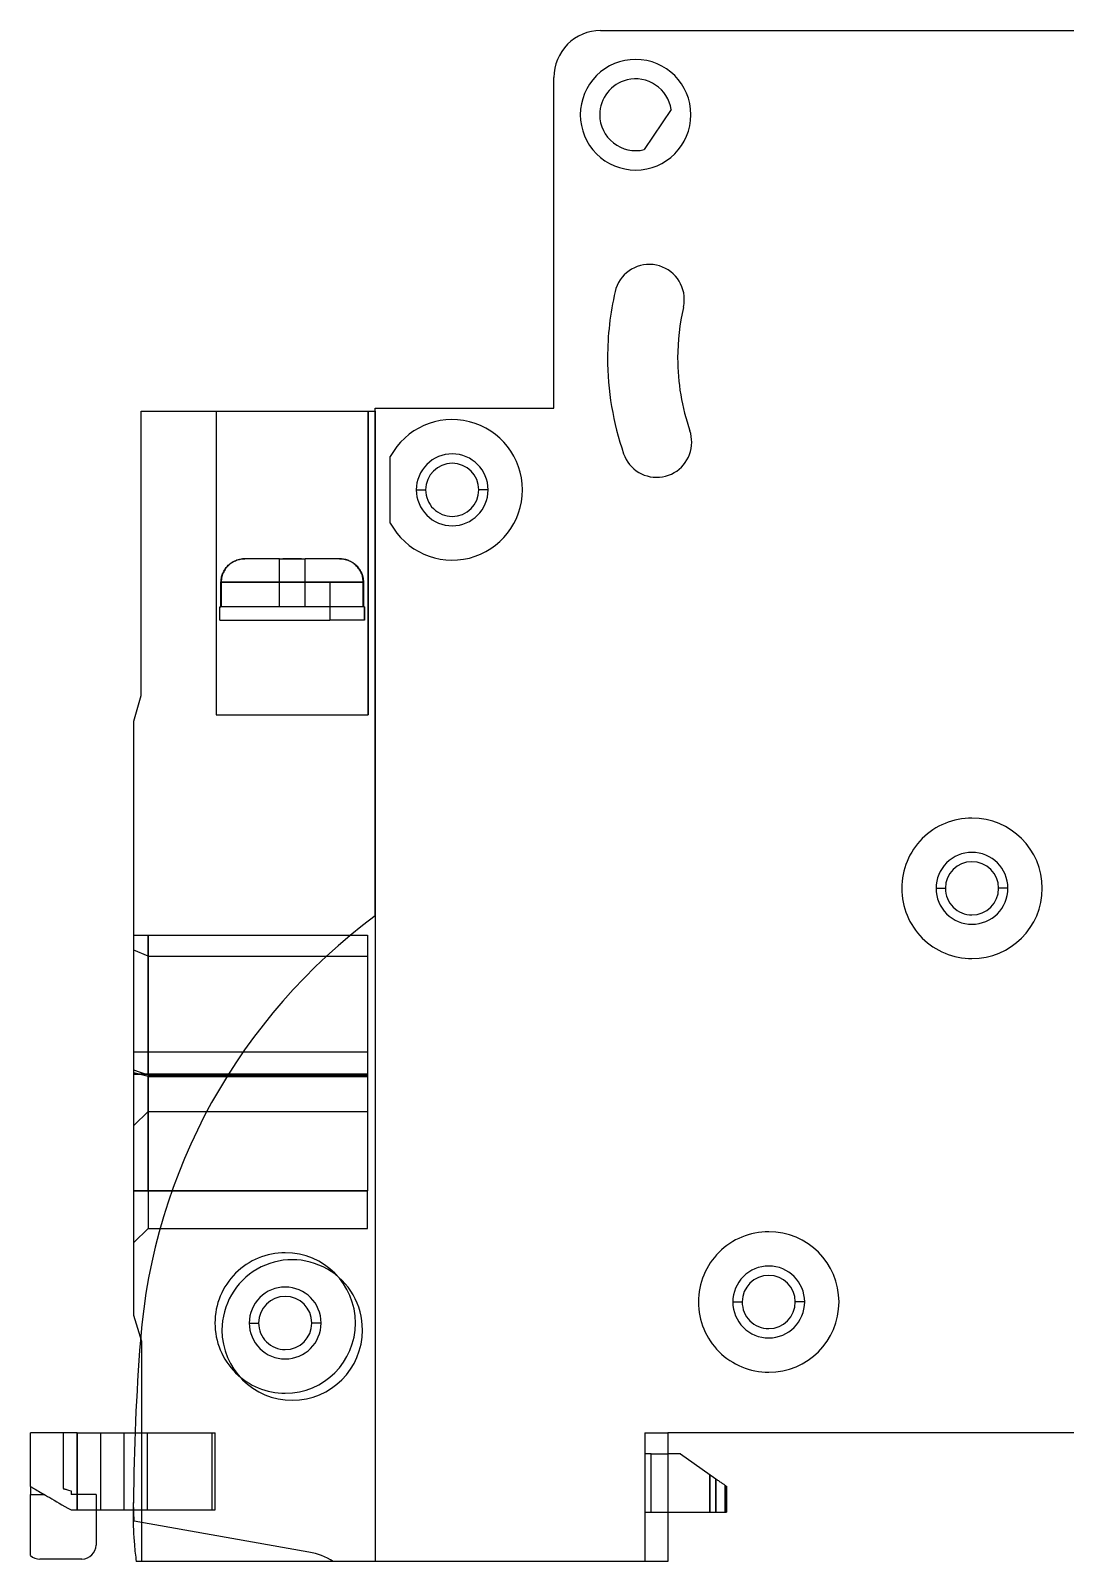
# Model space of a CAD drawing. Header units: millimetres. Extents: x -37.3 to 51.3, y -51.5 to 19.7.
# Drawn here: x -37.3 to 7, y -51.5 to 14 of the extents above; entities that cross this region are included whole.
import ezdxf

# ---------------------------------------------------------------- set-up
doc = ezdxf.new("R2010")
doc.units = ezdxf.units.MM
doc.layers.add('MAIN-1', color=7, linetype='Continuous')
doc.layers.add('MAIN-2', color=7, linetype='Continuous')

msp = doc.modelspace()

# ---------------------------------------------------------------- linework, layer by layer
at = {"layer": 'MAIN-1'}
for p, q in [((-12.9, 14), (9.993, 14)), ((-14.9, -2.161), (-14.9, 12)), ((-9.881, 10.622), (-11.037, 8.909)), ((-32.569, -2.278), (-22.552, -2.278)), ((-32.569, -14.446), (-32.569, -2.278)), ((-22.553, -2.161), (-14.9, -2.161)), ((-22.553, -2.222), (-22.553, -2.161)), ((-22.553, -23.883), (-22.553, -2.222)), ((-22.552, -2.278), (-22.552, -51.5)), ((-21.9, -7.074), (-21.9, -4.226)), ((-20.788, -5.65), (-20.388, -5.65)), ((-17.712, -5.65), (-18.112, -5.65)), ((-32.874, -15.545), (-32.569, -14.446)), ((-32.874, -40.975), (-32.874, -15.545)), ((1.462, -22.7), (1.862, -22.7)), ((4.538, -22.7), (4.138, -22.7)), ((-7.238, -40.4), (-6.838, -40.4)), ((-4.162, -40.4), (-4.562, -40.4)), ((-32.545, -42.09), (-32.874, -40.975)), ((-27.938, -41.3), (-27.538, -41.3)), ((-24.862, -41.3), (-25.262, -41.3)), ((-32.545, -51.5), (-32.545, -42.09)), ((-35.3, -46), (-37.3, -46)), ((-37.3, -48.3), (-37.3, -46)), ((-35.3, -46), (-32.828, -46)), ((-35.3, -46), (-35.3, -49.3)), ((-10.025, -46), (-10.025, -51.5)), ((26.124, -46), (-10.025, -46)), ((-9.484, -46.9), (-10.025, -46.9)), ((-9.484, -46.9), (-7.961, -47.969)), ((-37.3, -48.3), (-37.3, -48.631)), ((-37.3, -48.3), (-37.294, -48.303)), ((-37.294, -48.303), (-37.277, -48.313)), ((-37.277, -48.313), (-37.251, -48.328)), ((-37.251, -48.328), (-37.217, -48.348)), ((-37.217, -48.348), (-37.177, -48.371)), ((-37.177, -48.371), (-37.13, -48.398)), ((-37.13, -48.398), (-37.078, -48.428)), ((-37.078, -48.428), (-37.02, -48.462)), ((-37.02, -48.462), (-36.957, -48.498)), ((-7.961, -47.969), (-7.924, -47.995)), ((-7.961, -49.4), (-7.961, -47.969)), ((-7.924, -47.995), (-7.889, -48.02)), ((-7.889, -48.02), (-7.854, -48.044)), ((-7.854, -48.044), (-7.821, -48.067)), ((-7.821, -48.067), (-7.788, -48.09)), ((-7.788, -48.09), (-7.757, -48.112)), ((-7.757, -48.112), (-7.728, -48.132)), ((-7.728, -48.132), (-7.7, -48.152)), ((-7.7, -48.152), (-7.674, -48.17)), ((-7.674, -48.17), (-7.65, -48.187)), ((-7.65, -48.187), (-7.628, -48.202)), ((-7.628, -48.202), (-7.608, -48.217)), ((-7.608, -48.217), (-7.589, -48.23)), ((-7.589, -48.23), (-7.573, -48.241)), ((-7.573, -48.241), (-7.558, -48.252)), ((-7.558, -48.252), (-7.545, -48.261)), ((-7.545, -48.261), (-7.534, -48.268)), ((-7.534, -48.268), (-7.525, -48.275)), ((-7.525, -48.275), (-7.517, -48.28)), ((-7.517, -48.28), (-7.511, -48.284)), ((-7.511, -48.284), (-7.507, -48.287)), ((-7.507, -48.287), (-7.504, -48.289)), ((-7.504, -48.289), (-7.504, -48.29)), ((-7.504, -48.29), (-7.504, -49.4)), ((-37.3, -51.247), (-37.3, -48.631)), ((-37.3, -48.631), (-36.726, -48.631)), ((-36.957, -48.498), (-36.89, -48.537)), ((-36.89, -48.537), (-36.817, -48.579)), ((-36.817, -48.579), (-36.74, -48.623)), ((-36.74, -48.623), (-36.659, -48.67)), ((-36.659, -48.67), (-36.573, -48.72)), ((-36.573, -48.72), (-36.483, -48.772)), ((-36.483, -48.772), (-36.387, -48.827)), ((-36.387, -48.827), (-36.287, -48.885)), ((-36.287, -48.885), (-36.182, -48.946)), ((-36.182, -48.946), (-36.072, -49.009)), ((-36.072, -49.009), (-35.956, -49.076)), ((-35.956, -49.076), (-35.833, -49.147)), ((-32.873, -49.786), (-32.897, -48.984)), ((-35.833, -49.147), (-35.705, -49.221)), ((-35.705, -49.221), (-35.568, -49.3)), ((-35.568, -49.3), (-35.3, -49.3)), ((-35.3, -49.3), (-32.887, -49.3)), ((-34.5, -49.3), (-34.5, -50.8)), ((-10.025, -49.4), (-7.961, -49.4)), ((-7.961, -49.4), (-7.504, -49.4)), ((-25.383, -51.106), (-32.873, -49.786)), ((-35.1, -51.4), (-36.9, -51.4)), ((-32.545, -51.5), (-32.776, -51.5)), ((-22.552, -51.5), (-32.545, -51.5)), ((-10.025, -51.5), (-24.341, -51.5))]:
    msp.add_line(p, q, dxfattribs=at)
for centre, radius, start, end in [((-12.9, 12), 2, 89.99998, 180.00002), ((-11.4, 10.4), 2.366, 89.99998, 180.00002), ((-11.4, 10.4), 2.366, 0, 89.99998), ((-11.4, 10.4), 1.535, 103.6813, 180.00002), ((-11.4, 10.4), 1.535, 8.31872, 103.6813), ((-11.4, 10.4), 2.366, 180.00002, 270.00002), ((-11.4, 10.4), 1.535, 180.00002, 283.68128), ((-11.4, 10.4), 2.366, 270.00002, 0), ((-10.816, 2.497), 1.5, 0, 167.00001), ((0, 0), 12.6, 167.00001, 180.00002), ((0, 0), 9.6, 167.00001, 179.99998), ((-10.816, 2.497), 1.5, 346.99999, 0), ((0, 0), 9.6, 179.99998, 199.00001), ((0, 0), 12.6, 180.00002, 199.00001), ((-19.25, -5.65), 3.008, 0, 151.75629), ((-10.495, -3.614), 1.5, 0, 18.99997), ((-10.495, -3.614), 1.5, 199.00001, 0), ((-19.25, -5.65), 1.538, 89.99998, 180.00002), ((-19.25, -5.65), 1.138, 89.99998, 179.99998), ((-19.25, -5.65), 1.538, 0, 89.99998), ((-19.25, -5.65), 1.138, 0, 89.99998), ((-19.25, -5.65), 3.008, 208.24371, 0), ((-19.25, -5.65), 1.538, 180.00002, 270.00002), ((-19.25, -5.65), 1.138, 179.99998, 270.00002), ((-19.25, -5.65), 1.138, 270.00002, 0), ((-19.25, -5.65), 1.538, 270.00002, 0), ((3, -22.7), 3.008, 89.99998, 180.00002), ((3, -22.7), 3.008, 0, 89.99998), ((3, -22.7), 1.538, 89.99998, 180.00002), ((3, -22.7), 1.138, 89.99998, 179.99998), ((3, -22.7), 1.538, 0, 89.99998), ((3, -22.7), 1.138, 0, 89.99998), ((3, -22.7), 3.008, 180.00002, 270.00002), ((3, -22.7), 1.538, 180.00002, 270.00002), ((3, -22.7), 1.138, 179.99998, 270.00002), ((3, -22.7), 1.138, 270.00002, 0), ((3, -22.7), 1.538, 270.00002, 0), ((3, -22.7), 3.008, 270.00002, 0), ((-7.675, -43.974), 25, 126.5214, 175.55948), ((-5.7, -40.4), 3.008, 89.99998, 180.00002), ((-5.7, -40.4), 3.008, 0, 89.99998), ((-26.4, -41.3), 3.008, 89.99998, 180.00002), ((-26.1, -41.6), 3.008, 0, 180.00002), ((-26.4, -41.3), 3.008, 0, 89.99998), ((-5.7, -40.4), 1.538, 89.99998, 180.00002), ((-5.7, -40.4), 1.138, 89.99998, 179.99998), ((-5.7, -40.4), 1.538, 0, 89.99998), ((-5.7, -40.4), 1.138, 0, 89.99998), ((-26.4, -41.3), 1.538, 89.99998, 180.00002), ((-26.4, -41.3), 1.538, 0, 89.99998), ((-26.4, -41.3), 1.138, 89.99998, 179.99998), ((-26.4, -41.3), 1.138, 0, 89.99998), ((-5.7, -40.4), 3.008, 180.00002, 270.00002), ((-5.7, -40.4), 1.538, 180.00002, 270.00002), ((-5.7, -40.4), 1.138, 179.99998, 270.00002), ((-5.7, -40.4), 1.138, 270.00002, 0), ((-5.7, -40.4), 1.538, 270.00002, 0), ((-5.7, -40.4), 3.008, 270.00002, 0), ((-26.4, -41.3), 3.008, 180.00002, 270.00002), ((-26.1, -41.6), 3.008, 180.00002, 0), ((-26.4, -41.3), 1.538, 180.00002, 270.00002), ((-26.4, -41.3), 1.138, 179.99998, 270.00002), ((-26.4, -41.3), 1.138, 270.00002, 0), ((-26.4, -41.3), 1.538, 270.00002, 0), ((-26.4, -41.3), 3.008, 270.00002, 0), ((67.1, -49.781), 100, 175.55948, 179.54332), ((-17.764, -49.519), 15.147, 179.17147, 180.00002), ((-17.764, -49.519), 15.147, 180.00002, 184.81185), ((-35.1, -50.8), 0.6, 270.00002, 0), ((-20.874, -49.781), 12.026, 184.81185, 188.21872), ((-36.9, -50.8), 0.6, 228.18968, 270.00002), ((-25.904, -54.061), 3, 58.59823, 79.99998)]:
    msp.add_arc(centre, radius, start, end, dxfattribs=at)
at = {"layer": 'MAIN-2'}
for p, q in [((-12.9, 14), (-12.9, 14)), ((-11.4, 12.766), (-11.4, 12.766)), ((-14.9, 12), (-14.9, 12)), ((-11.763, 11.891), (-11.763, 11.891)), ((-9.881, 10.622), (-9.881, 10.622)), ((-12.935, 10.4), (-12.935, 10.4)), ((-11.037, 8.909), (-11.037, 8.909)), ((-11.4, 8.034), (-11.4, 8.034)), ((-12.277, 2.834), (-12.277, 2.834)), ((-9.354, 2.16), (-9.354, 2.16)), ((-32.569, -2.278), (-32.569, -2.278)), ((-29.354, -2.278), (-29.354, -15.278)), ((-29.354, -2.278), (-29.354, -15.278)), ((-22.847, -2.278), (-22.847, -15.278)), ((-22.846, -15.278), (-22.846, -2.278)), ((-22.846, -15.278), (-22.846, -2.278)), ((-22.846, -2.278), (-22.846, -15.278)), ((-22.553, -2.161), (-22.553, -2.161)), ((-22.553, -2.222), (-22.553, -2.222)), ((-22.552, -2.278), (-22.552, -2.278)), ((-14.9, -2.161), (-14.9, -2.161)), ((-9.077, -3.125), (-9.077, -3.125)), ((-21.9, -4.226), (-21.9, -4.226)), ((-11.914, -4.102), (-11.914, -4.102)), ((-20.788, -5.65), (-20.788, -5.65)), ((-17.712, -5.65), (-17.712, -5.65)), ((-21.9, -7.074), (-21.9, -7.074)), ((-29.067, -9.207), (-29.048, -9.166)), ((-29.067, -9.207), (-29.048, -9.166)), ((-29.032, -9.155), (-29.057, -9.208)), ((-29.032, -9.155), (-29.057, -9.208)), ((-29.048, -9.166), (-29.027, -9.125)), ((-29.048, -9.166), (-29.027, -9.125)), ((-29.004, -9.103), (-29.032, -9.155)), ((-29.004, -9.103), (-29.032, -9.155)), ((-29.027, -9.125), (-29.004, -9.086)), ((-29.027, -9.125), (-29.004, -9.086)), ((-29.004, -9.086), (-28.98, -9.048)), ((-29.004, -9.086), (-28.98, -9.048)), ((-28.973, -9.053), (-29.004, -9.103)), ((-28.973, -9.053), (-29.004, -9.103)), ((-28.98, -9.048), (-28.955, -9.012)), ((-28.98, -9.048), (-28.955, -9.012)), ((-28.939, -9.006), (-28.973, -9.053)), ((-28.939, -9.006), (-28.973, -9.053)), ((-28.955, -9.012), (-28.927, -8.977)), ((-28.955, -9.012), (-28.927, -8.977)), ((-28.902, -8.961), (-28.939, -9.006)), ((-28.902, -8.961), (-28.939, -9.006)), ((-28.927, -8.977), (-28.899, -8.943)), ((-28.927, -8.977), (-28.899, -8.943)), ((-28.863, -8.917), (-28.902, -8.961)), ((-28.863, -8.917), (-28.902, -8.961)), ((-28.899, -8.943), (-28.868, -8.91)), ((-28.899, -8.943), (-28.868, -8.91)), ((-28.868, -8.91), (-28.836, -8.878)), ((-28.868, -8.91), (-28.836, -8.878)), ((-28.82, -8.875), (-28.863, -8.917)), ((-28.82, -8.875), (-28.863, -8.917)), ((-28.836, -8.878), (-28.802, -8.848)), ((-28.836, -8.878), (-28.802, -8.848)), ((-28.775, -8.835), (-28.82, -8.875)), ((-28.775, -8.835), (-28.82, -8.875)), ((-28.802, -8.848), (-28.766, -8.818)), ((-28.802, -8.848), (-28.766, -8.818)), ((-28.726, -8.798), (-28.775, -8.835)), ((-28.726, -8.798), (-28.775, -8.835)), ((-28.766, -8.818), (-28.728, -8.791)), ((-28.766, -8.818), (-28.728, -8.791)), ((-28.728, -8.791), (-28.69, -8.765)), ((-28.728, -8.791), (-28.69, -8.765)), ((-28.676, -8.763), (-28.726, -8.798)), ((-28.676, -8.763), (-28.726, -8.798)), ((-28.69, -8.765), (-28.651, -8.741)), ((-28.69, -8.765), (-28.651, -8.741)), ((-28.624, -8.732), (-28.676, -8.763)), ((-28.624, -8.732), (-28.676, -8.763)), ((-28.651, -8.741), (-28.611, -8.719)), ((-28.651, -8.741), (-28.611, -8.719)), ((-28.572, -8.705), (-28.624, -8.732)), ((-28.572, -8.705), (-28.624, -8.732)), ((-28.611, -8.719), (-28.571, -8.699)), ((-28.611, -8.719), (-28.571, -8.699)), ((-28.519, -8.681), (-28.572, -8.705)), ((-28.519, -8.681), (-28.572, -8.705)), ((-28.571, -8.699), (-28.53, -8.681)), ((-28.571, -8.699), (-28.53, -8.681)), ((-28.53, -8.681), (-28.489, -8.665)), ((-28.53, -8.681), (-28.489, -8.665)), ((-28.465, -8.661), (-28.519, -8.681)), ((-28.465, -8.661), (-28.519, -8.681)), ((-28.489, -8.665), (-28.446, -8.65)), ((-28.489, -8.665), (-28.446, -8.65)), ((-28.409, -8.643), (-28.465, -8.661)), ((-28.409, -8.643), (-28.465, -8.661)), ((-28.446, -8.65), (-28.402, -8.637)), ((-28.446, -8.65), (-28.402, -8.637)), ((-28.351, -8.628), (-28.409, -8.643)), ((-28.351, -8.628), (-28.409, -8.643)), ((-28.402, -8.637), (-28.358, -8.626)), ((-28.402, -8.637), (-28.358, -8.626)), ((-28.358, -8.626), (-28.312, -8.617)), ((-28.358, -8.626), (-28.312, -8.617)), ((-28.292, -8.616), (-28.351, -8.628)), ((-28.292, -8.616), (-28.351, -8.628)), ((-28.312, -8.617), (-28.266, -8.609)), ((-28.312, -8.617), (-28.266, -8.609)), ((-28.232, -8.607), (-28.292, -8.616)), ((-28.232, -8.607), (-28.292, -8.616)), ((-28.266, -8.609), (-28.219, -8.604)), ((-28.266, -8.609), (-28.219, -8.604)), ((-28.171, -8.602), (-28.232, -8.607)), ((-28.171, -8.602), (-28.232, -8.607)), ((-28.219, -8.604), (-28.172, -8.601)), ((-28.219, -8.604), (-28.172, -8.601)), ((-28.172, -8.601), (-28.124, -8.6)), ((-28.172, -8.601), (-28.124, -8.6)), ((-28.108, -8.6), (-28.171, -8.602)), ((-28.108, -8.6), (-28.171, -8.602)), ((-26.65, -8.6), (-28.124, -8.6)), ((-26.65, -8.6), (-26.65, -8.6)), ((-26.65, -8.6), (-26.65, -8.6)), ((-26.65, -8.6), (-26.65, -8.6)), ((-26.65, -8.6), (-26.65, -8.601)), ((-26.65, -8.6), (-26.65, -8.6)), ((-26.65, -8.6), (-26.65, -8.6)), ((-26.65, -8.601), (-26.65, -8.602)), ((-26.65, -8.602), (-26.65, -8.604)), ((-26.65, -8.604), (-26.65, -8.607)), ((-26.498, -8.607), (-26.65, -8.612)), ((-26.65, -8.607), (-26.65, -8.61)), ((-26.498, -8.607), (-26.65, -8.612)), ((-26.65, -8.613), (-26.486, -8.608)), ((-26.65, -8.613), (-26.486, -8.608)), ((-26.65, -8.61), (-26.65, -8.613)), ((-26.65, -10.65), (-26.65, -8.613)), ((-26.342, -8.605), (-26.498, -8.607)), ((-26.342, -8.605), (-26.498, -8.607)), ((-26.486, -8.608), (-26.328, -8.606)), ((-26.486, -8.608), (-26.328, -8.606)), ((-26.181, -8.604), (-26.342, -8.605)), ((-26.181, -8.604), (-26.342, -8.605)), ((-26.328, -8.606), (-26.176, -8.604)), ((-26.328, -8.606), (-26.176, -8.604)), ((-26.02, -8.604), (-26.181, -8.604)), ((-26.02, -8.604), (-26.181, -8.604)), ((-26.176, -8.604), (-26.022, -8.604)), ((-26.176, -8.604), (-26.022, -8.604)), ((-26.022, -8.604), (-25.865, -8.606)), ((-26.022, -8.604), (-25.865, -8.606)), ((-25.861, -8.605), (-26.02, -8.604)), ((-25.861, -8.605), (-26.02, -8.604)), ((-25.865, -8.606), (-25.708, -8.608)), ((-25.865, -8.606), (-25.708, -8.608)), ((-25.704, -8.607), (-25.861, -8.605)), ((-25.704, -8.607), (-25.861, -8.605)), ((-25.708, -8.608), (-25.55, -8.613)), ((-25.708, -8.608), (-25.55, -8.613)), ((-25.55, -8.612), (-25.704, -8.607)), ((-25.55, -8.612), (-25.704, -8.607)), ((-25.55, -8.6), (-25.55, -8.6)), ((-25.55, -8.601), (-25.55, -8.6)), ((-25.55, -8.6), (-25.55, -8.6)), ((-25.55, -8.6), (-25.55, -8.6)), ((-24.076, -8.6), (-25.55, -8.6)), ((-25.55, -8.6), (-25.55, -8.6)), ((-25.55, -8.6), (-25.55, -8.6)), ((-25.55, -8.602), (-25.55, -8.601)), ((-25.55, -8.604), (-25.55, -8.602)), ((-25.55, -8.607), (-25.55, -8.604)), ((-25.55, -8.61), (-25.55, -8.607)), ((-25.55, -8.613), (-25.55, -8.61)), ((-25.55, -10.65), (-25.55, -8.613)), ((-24.043, -8.601), (-24.092, -8.6)), ((-24.043, -8.601), (-24.092, -8.6)), ((-24.076, -8.6), (-24.014, -8.602)), ((-24.076, -8.6), (-24.014, -8.602)), ((-23.995, -8.604), (-24.043, -8.601)), ((-23.995, -8.604), (-24.043, -8.601)), ((-24.014, -8.602), (-23.954, -8.607)), ((-24.014, -8.602), (-23.954, -8.607)), ((-23.948, -8.61), (-23.995, -8.604)), ((-23.948, -8.61), (-23.995, -8.604)), ((-23.954, -8.607), (-23.894, -8.616)), ((-23.954, -8.607), (-23.894, -8.616)), ((-23.901, -8.617), (-23.948, -8.61)), ((-23.901, -8.617), (-23.948, -8.61)), ((-23.856, -8.626), (-23.901, -8.617)), ((-23.856, -8.626), (-23.901, -8.617)), ((-23.894, -8.616), (-23.835, -8.628)), ((-23.894, -8.616), (-23.835, -8.628)), ((-23.811, -8.637), (-23.856, -8.626)), ((-23.811, -8.637), (-23.856, -8.626)), ((-23.835, -8.628), (-23.778, -8.643)), ((-23.835, -8.628), (-23.778, -8.643)), ((-23.767, -8.65), (-23.811, -8.637)), ((-23.767, -8.65), (-23.811, -8.637)), ((-23.778, -8.643), (-23.722, -8.661)), ((-23.778, -8.643), (-23.722, -8.661)), ((-23.724, -8.665), (-23.767, -8.65)), ((-23.724, -8.665), (-23.767, -8.65)), ((-23.682, -8.681), (-23.724, -8.665)), ((-23.682, -8.681), (-23.724, -8.665)), ((-23.722, -8.661), (-23.668, -8.681)), ((-23.722, -8.661), (-23.668, -8.681)), ((-23.642, -8.699), (-23.682, -8.681)), ((-23.642, -8.699), (-23.682, -8.681)), ((-23.668, -8.681), (-23.615, -8.705)), ((-23.668, -8.681), (-23.615, -8.705)), ((-23.602, -8.719), (-23.642, -8.699)), ((-23.602, -8.719), (-23.642, -8.699)), ((-23.615, -8.705), (-23.563, -8.733)), ((-23.615, -8.705), (-23.563, -8.733)), ((-23.562, -8.741), (-23.602, -8.719)), ((-23.562, -8.741), (-23.602, -8.719)), ((-23.563, -8.733), (-23.512, -8.764)), ((-23.563, -8.733), (-23.512, -8.764)), ((-23.523, -8.765), (-23.562, -8.741)), ((-23.523, -8.765), (-23.562, -8.741)), ((-23.484, -8.791), (-23.523, -8.765)), ((-23.484, -8.791), (-23.523, -8.765)), ((-23.512, -8.764), (-23.462, -8.798)), ((-23.512, -8.764), (-23.462, -8.798)), ((-23.446, -8.819), (-23.484, -8.791)), ((-23.446, -8.819), (-23.484, -8.791)), ((-23.462, -8.798), (-23.413, -8.835)), ((-23.462, -8.798), (-23.413, -8.835)), ((-23.41, -8.848), (-23.446, -8.819)), ((-23.41, -8.848), (-23.446, -8.819)), ((-23.413, -8.835), (-23.368, -8.875)), ((-23.413, -8.835), (-23.368, -8.875)), ((-23.376, -8.879), (-23.41, -8.848)), ((-23.376, -8.879), (-23.41, -8.848)), ((-23.343, -8.91), (-23.376, -8.879)), ((-23.343, -8.91), (-23.376, -8.879)), ((-23.368, -8.875), (-23.326, -8.916)), ((-23.368, -8.875), (-23.326, -8.916)), ((-23.313, -8.943), (-23.343, -8.91)), ((-23.313, -8.943), (-23.343, -8.91)), ((-23.326, -8.916), (-23.287, -8.96)), ((-23.326, -8.916), (-23.287, -8.96)), ((-23.284, -8.977), (-23.313, -8.943)), ((-23.284, -8.977), (-23.313, -8.943)), ((-23.287, -8.96), (-23.25, -9.006)), ((-23.287, -8.96), (-23.25, -9.006)), ((-23.256, -9.012), (-23.284, -8.977)), ((-23.256, -9.012), (-23.284, -8.977)), ((-23.231, -9.048), (-23.256, -9.012)), ((-23.231, -9.048), (-23.256, -9.012)), ((-23.25, -9.006), (-23.217, -9.053)), ((-23.25, -9.006), (-23.217, -9.053)), ((-23.207, -9.086), (-23.231, -9.048)), ((-23.207, -9.086), (-23.231, -9.048)), ((-23.217, -9.053), (-23.186, -9.103)), ((-23.217, -9.053), (-23.186, -9.103)), ((-23.184, -9.125), (-23.207, -9.086)), ((-23.184, -9.125), (-23.207, -9.086)), ((-23.186, -9.103), (-23.158, -9.154)), ((-23.186, -9.103), (-23.158, -9.154)), ((-23.163, -9.165), (-23.184, -9.125)), ((-23.163, -9.165), (-23.184, -9.125)), ((-23.144, -9.207), (-23.163, -9.165)), ((-23.144, -9.207), (-23.163, -9.165)), ((-23.158, -9.154), (-23.133, -9.208)), ((-23.158, -9.154), (-23.133, -9.208)), ((-29.149, -9.6), (-29.148, -9.555)), ((-29.149, -9.6), (-29.148, -9.555)), ((-24.491, -9.6), (-29.149, -9.6)), ((-29.149, -10.65), (-29.149, -9.6)), ((-24.491, -9.6), (-29.149, -9.6)), ((-29.149, -10.65), (-29.149, -9.6)), ((-29.148, -9.555), (-29.145, -9.511)), ((-29.148, -9.555), (-29.145, -9.511)), ((-29.145, -9.511), (-29.14, -9.467)), ((-29.145, -9.511), (-29.14, -9.467)), ((-29.14, -9.467), (-29.133, -9.423)), ((-29.14, -9.467), (-29.133, -9.423)), ((-29.137, -9.543), (-29.139, -9.6)), ((-29.137, -9.543), (-29.139, -9.6)), ((-29.139, -9.6), (-23.061, -9.6)), ((-29.139, -9.6), (-29.139, -10.65)), ((-29.139, -9.6), (-23.061, -9.6)), ((-29.139, -9.6), (-29.139, -10.65)), ((-29.132, -9.487), (-29.137, -9.543)), ((-29.132, -9.487), (-29.137, -9.543)), ((-29.133, -9.423), (-29.124, -9.379)), ((-29.133, -9.423), (-29.124, -9.379)), ((-29.124, -9.431), (-29.132, -9.487)), ((-29.124, -9.431), (-29.132, -9.487)), ((-29.124, -9.379), (-29.113, -9.335)), ((-29.124, -9.379), (-29.113, -9.335)), ((-29.112, -9.374), (-29.124, -9.431)), ((-29.112, -9.374), (-29.124, -9.431)), ((-29.113, -9.335), (-29.1, -9.292)), ((-29.113, -9.335), (-29.1, -9.292)), ((-29.097, -9.318), (-29.112, -9.374)), ((-29.097, -9.318), (-29.112, -9.374)), ((-29.1, -9.292), (-29.084, -9.249)), ((-29.1, -9.292), (-29.084, -9.249)), ((-29.079, -9.263), (-29.097, -9.318)), ((-29.079, -9.263), (-29.097, -9.318)), ((-29.084, -9.249), (-29.067, -9.207)), ((-29.084, -9.249), (-29.067, -9.207)), ((-29.057, -9.208), (-29.079, -9.263)), ((-29.057, -9.208), (-29.079, -9.263)), ((-23.051, -9.6), (-24.491, -9.6)), ((-24.491, -9.6), (-24.491, -11.22)), ((-23.051, -9.6), (-24.491, -9.6)), ((-24.491, -9.6), (-24.491, -11.22)), ((-23.126, -9.249), (-23.144, -9.207)), ((-23.126, -9.249), (-23.144, -9.207)), ((-23.133, -9.208), (-23.111, -9.262)), ((-23.133, -9.208), (-23.111, -9.262)), ((-23.111, -9.292), (-23.126, -9.249)), ((-23.111, -9.292), (-23.126, -9.249)), ((-23.111, -9.262), (-23.092, -9.318)), ((-23.111, -9.262), (-23.092, -9.318)), ((-23.098, -9.335), (-23.111, -9.292)), ((-23.098, -9.335), (-23.111, -9.292)), ((-23.087, -9.379), (-23.098, -9.335)), ((-23.087, -9.379), (-23.098, -9.335)), ((-23.092, -9.318), (-23.077, -9.374)), ((-23.092, -9.318), (-23.077, -9.374)), ((-23.078, -9.423), (-23.087, -9.379)), ((-23.078, -9.423), (-23.087, -9.379)), ((-23.07, -9.467), (-23.078, -9.423)), ((-23.07, -9.467), (-23.078, -9.423)), ((-23.077, -9.374), (-23.066, -9.43)), ((-23.077, -9.374), (-23.066, -9.43)), ((-23.065, -9.511), (-23.07, -9.467)), ((-23.065, -9.511), (-23.07, -9.467)), ((-23.066, -9.43), (-23.057, -9.486)), ((-23.066, -9.43), (-23.057, -9.486)), ((-23.062, -9.555), (-23.065, -9.511)), ((-23.062, -9.555), (-23.065, -9.511)), ((-23.061, -9.6), (-23.062, -9.555)), ((-23.061, -9.6), (-23.062, -9.555)), ((-23.061, -10.65), (-23.061, -9.6)), ((-23.061, -10.65), (-23.061, -9.6)), ((-23.057, -9.486), (-23.053, -9.543)), ((-23.057, -9.486), (-23.053, -9.543)), ((-23.053, -9.543), (-23.051, -9.6)), ((-23.053, -9.543), (-23.051, -9.6)), ((-23.051, -9.6), (-23.051, -10.65)), ((-23.051, -9.6), (-23.051, -10.65)), ((-29.2, -10.65), (-29.149, -10.65)), ((-29.2, -11.22), (-29.2, -10.65)), ((-29.2, -11.22), (-29.2, -10.65)), ((-26.65, -10.65), (-29.149, -10.65)), ((-26.65, -10.65), (-26.65, -10.65)), ((-26.65, -10.65), (-26.65, -10.65)), ((-25.55, -10.65), (-26.65, -10.65)), ((-26.65, -10.65), (-26.65, -10.65)), ((-26.65, -10.65), (-26.65, -10.65)), ((-25.55, -10.65), (-25.55, -10.65)), ((-25.55, -10.65), (-25.55, -10.65)), ((-23.051, -10.65), (-25.55, -10.65)), ((-25.55, -10.65), (-25.55, -10.65)), ((-25.55, -10.65), (-25.55, -10.65)), ((-23, -10.65), (-23.051, -10.65)), ((-23.026, -10.65), (-23.026, -11.22)), ((-23.026, -10.65), (-23.026, -11.22)), ((-23, -10.65), (-23, -11.22)), ((-23, -10.65), (-23, -11.22)), ((-29.2, -11.22), (-24.491, -11.22)), ((-23, -11.22), (-24.491, -11.22)), ((-32.569, -14.446), (-32.569, -14.446)), ((-32.874, -15.545), (-32.874, -15.545)), ((-29.354, -15.278), (-22.847, -15.278)), ((-22.846, -15.278), (-22.847, -15.278)), ((3, -19.692), (3, -19.692)), ((1.462, -22.7), (1.462, -22.7)), ((4.538, -22.7), (4.538, -22.7)), ((-22.553, -23.883), (-22.553, -23.883)), ((-32.874, -24.7), (-32.874, -24.7)), ((-32.874, -24.7), (-32.274, -24.7)), ((-32.274, -24.7), (-32.274, -25.6)), ((-32.274, -24.7), (-22.874, -24.7)), ((-32.274, -25.6), (-32.274, -24.7)), ((-22.874, -24.7), (-22.874, -24.7)), ((-22.874, -24.7), (-22.874, -25.6)), ((-32.274, -25.6), (-32.874, -25.351)), ((-32.274, -25.6), (-32.874, -25.351)), ((-32.274, -25.6), (-22.874, -25.6)), ((-32.274, -25.6), (-22.874, -25.6)), ((-32.274, -25.6), (-32.274, -30.65)), ((-32.274, -30.65), (-32.274, -25.6)), ((-22.874, -25.6), (-22.874, -29.7)), ((3, -25.708), (3, -25.708)), ((-32.874, -29.7), (-32.874, -29.7)), ((-32.874, -29.7), (-32.274, -29.7)), ((-32.274, -29.7), (-32.274, -30.757)), ((-32.274, -29.7), (-22.874, -29.7)), ((-32.274, -30.7), (-32.274, -29.7)), ((-22.874, -29.7), (-22.874, -29.7)), ((-22.874, -29.7), (-22.874, -30.7)), ((-32.274, -30.7), (-32.874, -30.483)), ((-32.274, -30.757), (-32.874, -30.591)), ((-32.274, -30.65), (-32.874, -30.65)), ((-32.874, -30.65), (-32.274, -30.65)), ((-32.274, -30.65), (-32.274, -32.25)), ((-32.274, -30.65), (-22.874, -30.65)), ((-22.874, -30.65), (-32.274, -30.65)), ((-32.274, -30.65), (-32.274, -32.25)), ((-32.274, -30.7), (-22.874, -30.7)), ((-32.274, -30.7), (-32.274, -35.65)), ((-32.274, -35.65), (-32.274, -30.757)), ((-32.274, -30.757), (-22.874, -30.757)), ((-22.874, -30.7), (-22.874, -35.65)), ((-32.874, -32.85), (-32.274, -32.25)), ((-32.274, -32.25), (-32.274, -32.25)), ((-32.274, -32.25), (-22.874, -32.25)), ((-22.874, -32.25), (-22.874, -32.25)), ((-32.874, -32.85), (-32.874, -32.85)), ((-32.274, -35.65), (-32.874, -35.65)), ((-32.874, -35.65), (-32.274, -35.65)), ((-22.874, -35.65), (-32.274, -35.65)), ((-32.274, -35.65), (-32.274, -37.25)), ((-32.274, -35.65), (-32.274, -37.25)), ((-32.274, -35.65), (-22.874, -35.65)), ((-22.874, -37.25), (-22.874, -35.65)), ((-32.874, -37.85), (-32.274, -37.25)), ((-32.274, -37.25), (-22.874, -37.25)), ((-32.274, -37.25), (-32.274, -37.25)), ((-22.874, -37.25), (-22.874, -37.25)), ((-32.874, -37.85), (-32.874, -37.85)), ((-5.7, -37.392), (-5.7, -37.392)), ((-26.4, -38.292), (-26.4, -38.292)), ((-7.238, -40.4), (-7.238, -40.4)), ((-4.162, -40.4), (-4.162, -40.4)), ((-32.874, -40.975), (-32.874, -40.975)), ((-29.108, -41.6), (-29.108, -41.6)), ((-27.938, -41.3), (-27.938, -41.3)), ((-24.862, -41.3), (-24.862, -41.3)), ((-23.092, -41.6), (-23.092, -41.6)), ((-32.6, -42.038), (-32.6, -42.038)), ((-32.545, -42.09), (-32.545, -42.09)), ((-5.7, -43.408), (-5.7, -43.408)), ((-26.4, -44.308), (-26.4, -44.308)), ((-37.3, -46), (-37.3, -46)), ((-35.9, -46), (-35.9, -48.386)), ((-35.3, -49.3), (-35.3, -46)), ((-34.3, -46), (-34.3, -46)), ((-34.3, -46), (-34.3, -46)), ((-34.3, -46), (-34.3, -46)), ((-34.3, -46), (-34.3, -46)), ((-34.3, -49.3), (-34.3, -46)), ((-33.3, -49.3), (-33.3, -46)), ((-32.828, -46), (-32.3, -46)), ((-32.3, -46), (-29.534, -46)), ((-32.3, -49.3), (-32.3, -46)), ((-32.3, -49.3), (-32.3, -46)), ((-29.534, -46), (-29.534, -46)), ((-29.534, -49.3), (-29.534, -46)), ((-29.534, -46), (-29.392, -46)), ((-29.392, -46), (-29.392, -46)), ((-29.392, -49.3), (-29.392, -46)), ((-11, -46), (-10.025, -46)), ((-11, -46), (-11, -46)), ((-11, -46), (-11, -51.5)), ((-10.025, -46), (-10.025, -46)), ((-10.025, -46), (-10.025, -46)), ((-10.958, -46.9), (-11.003, -46.9)), ((-10.913, -46.9), (-10.958, -46.9)), ((-10.868, -46.9), (-10.913, -46.9)), ((-10.824, -46.9), (-10.868, -46.9)), ((-10.779, -46.9), (-10.824, -46.9)), ((-10.734, -46.9), (-10.779, -46.9)), ((-10.734, -46.9), (-10.025, -46.9)), ((-10.734, -49.4), (-10.734, -46.9)), ((-10.025, -46.9), (-10.025, -46.9)), ((-10.025, -46.9), (-10.025, -46.9)), ((-9.484, -46.9), (-9.484, -46.9)), ((-9.484, -46.9), (-9.484, -46.9)), ((-8.222, -47.786), (-8.222, -49.4)), ((-8.222, -49.4), (-8.222, -47.786)), ((-37.3, -48.3), (-37.3, -48.3)), ((-37.3, -48.3), (-37.3, -48.3)), ((-35.9, -48.386), (-35.897, -48.387)), ((-35.897, -48.387), (-35.888, -48.39)), ((-35.888, -48.39), (-35.874, -48.394)), ((-35.874, -48.394), (-35.854, -48.4)), ((-35.854, -48.4), (-35.829, -48.408)), ((-35.829, -48.408), (-35.798, -48.417)), ((-35.798, -48.417), (-35.763, -48.428)), ((-35.763, -48.428), (-35.722, -48.44)), ((-35.722, -48.44), (-35.676, -48.454)), ((-35.676, -48.454), (-35.625, -48.47)), ((-35.625, -48.47), (-35.568, -48.487)), ((-7.961, -47.969), (-7.961, -49.4)), ((-7.559, -49.4), (-7.559, -48.251)), ((-7.559, -48.251), (-7.559, -49.4)), ((-7.504, -48.29), (-7.504, -49.4)), ((-7.504, -49.4), (-7.504, -48.29)), ((-7.504, -48.29), (-7.504, -49.4)), ((-37.3, -48.631), (-37.3, -48.631)), ((-37.3, -48.631), (-37.3, -48.631)), ((-36.726, -48.631), (-36.726, -48.631)), ((-36.726, -48.631), (-36.726, -48.631)), ((-35.568, -48.487), (-35.568, -48.631)), ((-35.568, -48.487), (-35.568, -48.487)), ((-34.5, -48.631), (-35.568, -48.631)), ((-35.568, -48.631), (-35.568, -48.631)), ((-34.5, -48.631), (-34.5, -49.3)), ((-34.5, -48.631), (-34.5, -48.631)), ((-32.896, -48.834), (-32.896, -48.834)), ((-35.568, -49.3), (-35.568, -49.3)), ((-35.568, -49.3), (-35.568, -49.3)), ((-34.5, -49.3), (-34.5, -49.3)), ((-34.5, -49.3), (-34.5, -49.3)), ((-34.3, -49.3), (-34.3, -49.3)), ((-34.3, -49.3), (-34.3, -49.3)), ((-34.3, -49.3), (-34.3, -49.3)), ((-34.3, -49.3), (-34.3, -49.3)), ((-32.887, -49.3), (-32.3, -49.3)), ((-32.3, -49.3), (-29.534, -49.3)), ((-29.534, -49.3), (-29.534, -49.3)), ((-29.534, -49.3), (-29.392, -49.3)), ((-29.392, -49.3), (-29.392, -49.3)), ((-11.002, -49.4), (-10.734, -49.4)), ((-10.734, -49.4), (-10.025, -49.4)), ((-10.025, -49.4), (-10.025, -49.4)), ((-10.025, -49.4), (-10.025, -49.4)), ((-32.873, -49.786), (-32.873, -49.786)), ((-32.873, -49.786), (-32.873, -49.786)), ((-34.5, -50.8), (-34.5, -50.8)), ((-32.858, -50.79), (-32.858, -50.79)), ((-37.3, -51.247), (-37.3, -51.247)), ((-36.9, -51.4), (-36.9, -51.4)), ((-35.1, -51.4), (-35.1, -51.4)), ((-32.776, -51.5), (-32.776, -51.5)), ((-32.545, -51.5), (-32.545, -51.5)), ((-24.341, -51.5), (-32.545, -51.5)), ((-25.383, -51.106), (-25.383, -51.106)), ((-25.383, -51.106), (-25.383, -51.106)), ((-24.341, -51.5), (-24.341, -51.5)), ((-24.341, -51.5), (-24.341, -51.5)), ((-22.552, -51.5), (-22.552, -51.5)), ((-11, -51.5), (-11, -51.5)), ((-10.025, -51.5), (-10.025, -51.5)), ((-10.025, -51.5), (-10.025, -51.5))]:
    msp.add_line(p, q, dxfattribs=at)
msp.add_arc((-17.764, -49.519), 15.147, 177.9741, 179.17147, dxfattribs=at)

doc.saveas('drawing.dxf')
